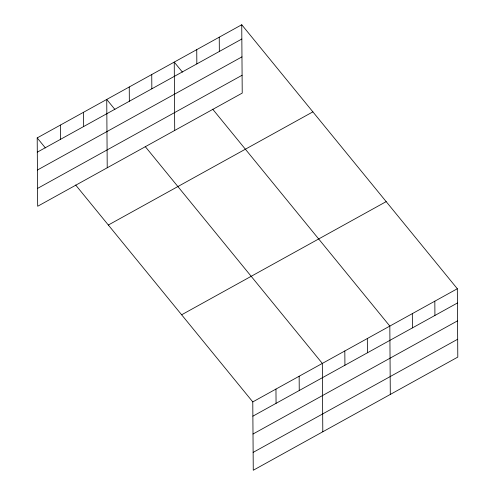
<?xml version="1.0" encoding="UTF-8"?>
<svg xmlns="http://www.w3.org/2000/svg" width="495" height="495" viewBox="0 0 495 495"><rect width="100%" height="100%" fill="white"/><g stroke="black" fill="none" stroke-linecap="round" stroke-linejoin="round"><path stroke-width="0.74" d="M241.739 24.75L242.222 93.097L37.676 206.26L37.199 137.913L241.739 24.75L457.324 288.74L457.801 357.087L253.261 470.25L252.778 401.903L75.655 185.006M37.298 152.175L241.845 39.012M37.422 170.026L241.968 56.863M37.552 188.416L242.092 75.252M108.337 225.027L312.883 111.864M181.64 314.783L386.18 201.62M252.778 401.903L457.324 288.74M252.883 416.165L457.423 303.002M253.007 434.016L457.547 320.847M253.131 452.399L457.677 339.236M182.414 72.103L174.24 62.092L174.716 130.445M212.695 109.185L389.825 326.081L390.301 394.428M114.914 109.445L106.741 99.439L107.217 167.786M145.196 146.526L322.325 363.423L322.802 431.776M37.199 137.913L45.367 147.918M434.827 301.183L434.926 315.451M412.323 313.632L412.428 327.894M367.327 338.531L367.426 352.793M344.823 350.98L344.928 365.242M299.147 376.25L299.246 390.512M275.963 389.076L276.062 403.338M219.242 37.199L219.341 51.461M196.744 49.648L196.843 63.911M151.742 74.541L151.841 88.809M129.244 86.99L129.344 101.252M83.562 112.266L83.661 126.528M60.378 125.087L60.477 139.355"/></g></svg>
